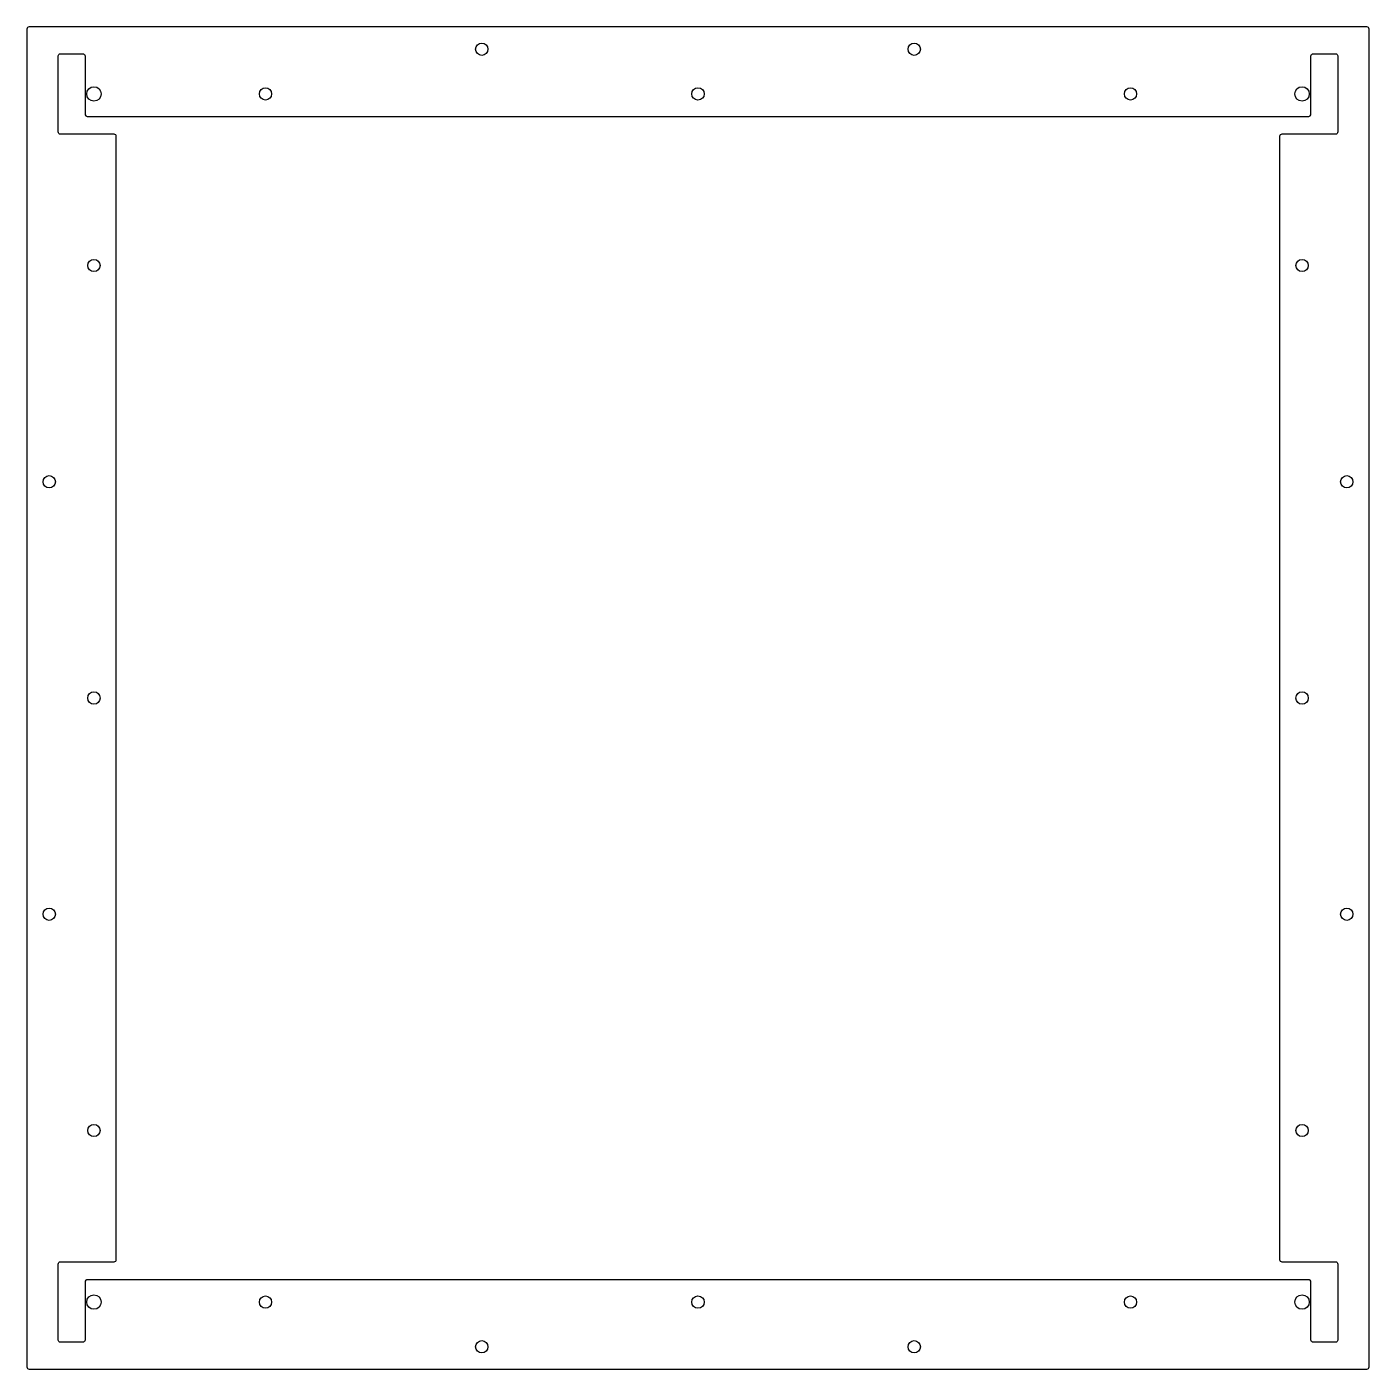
# Model space of a CAD drawing. Header units: millimetres. Extents: x -275 to 325, y -275 to 325.
import ezdxf

# ---------------------------------------------------------------- set-up
doc = ezdxf.new("R2010")
doc.units = ezdxf.units.MM
doc.layers.get('0').update_dxf_attribs({"linetype": 'CONTINUOUS'})

msp = doc.modelspace()

# ---------------------------------------------------------------- linework, layer by layer
for points in [[(324, -275, 0.414214), (325, -274), (325, 324, 0.414214), (324, 325), (-274, 325, 0.414214), (-275, 324), (-275, -274, 0.414214), (-274, -275)], [(-248, -235, 0.414214), (-249, -236), (-249, -262, -0.414214), (-250, -263), (-260, -263, -0.414214), (-261, -262), (-261, -228, -0.414214), (-260, -227), (-236, -227, 0.414214), (-235, -226), (-235, 276, 0.414214), (-236, 277), (-260, 277, -0.414214), (-261, 278), (-261, 312, -0.414214), (-260, 313), (-250, 313, -0.414214), (-249, 312), (-249, 286, 0.414214), (-248, 285), (298, 285, 0.414214), (299, 286), (299, 312, -0.414214), (300, 313), (310, 313, -0.414214), (311, 312), (311, 278, -0.414214), (310, 277), (286, 277, 0.414214), (285, 276), (285, -226, 0.414214), (286, -227), (310, -227, -0.414214), (311, -228), (311, -262, -0.414214), (310, -263), (300, -263, -0.414214), (299, -262), (299, -236, 0.414214), (298, -235)]]:
    msp.add_lwpolyline(points, format="xyb", close=True)
for centre, radius in [((-71.67, 315, 0), 2.75), ((121.67, 315, 0), 2.75), ((-245, 295, 0), 3.25), ((-168.33, 295, 0), 2.75), ((25, 295, 0), 2.75), ((218.33, 295, 0), 2.75), ((295, 295, 0), 3.25), ((-245, 218.33, 0), 2.75), ((295, 218.33, 0), 2.75), ((-265, 121.67, 0), 2.75), ((315, 121.67, 0), 2.75), ((-245, 25, 0), 2.75), ((295, 25, 0), 2.75), ((-265, -71.67, 0), 2.75), ((315, -71.67, 0), 2.75), ((-245, -168.33, 0), 2.75), ((295, -168.33, 0), 2.75), ((-245, -245, 0), 3.25), ((-168.33, -245, 0), 2.75), ((25, -245, 0), 2.75), ((218.33, -245, 0), 2.75), ((295, -245, 0), 3.25), ((-71.67, -265, 0), 2.75), ((121.67, -265, 0), 2.75)]:
    msp.add_circle(centre, radius)

doc.saveas('drawing.dxf')
